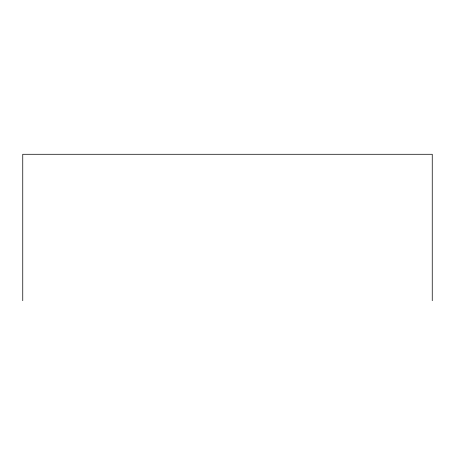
<?xml version="1.0" encoding="UTF-8"?>
<svg xmlns="http://www.w3.org/2000/svg" width="455" height="455" viewBox="0 0 455 455"><rect width="100%" height="100%" fill="white"/><g stroke="black" fill="none" stroke-linecap="round" stroke-linejoin="round"><path stroke-width="0.68" d="M432.25 300.715L432.25 154.285L22.75 154.285L22.75 300.715"/></g></svg>
